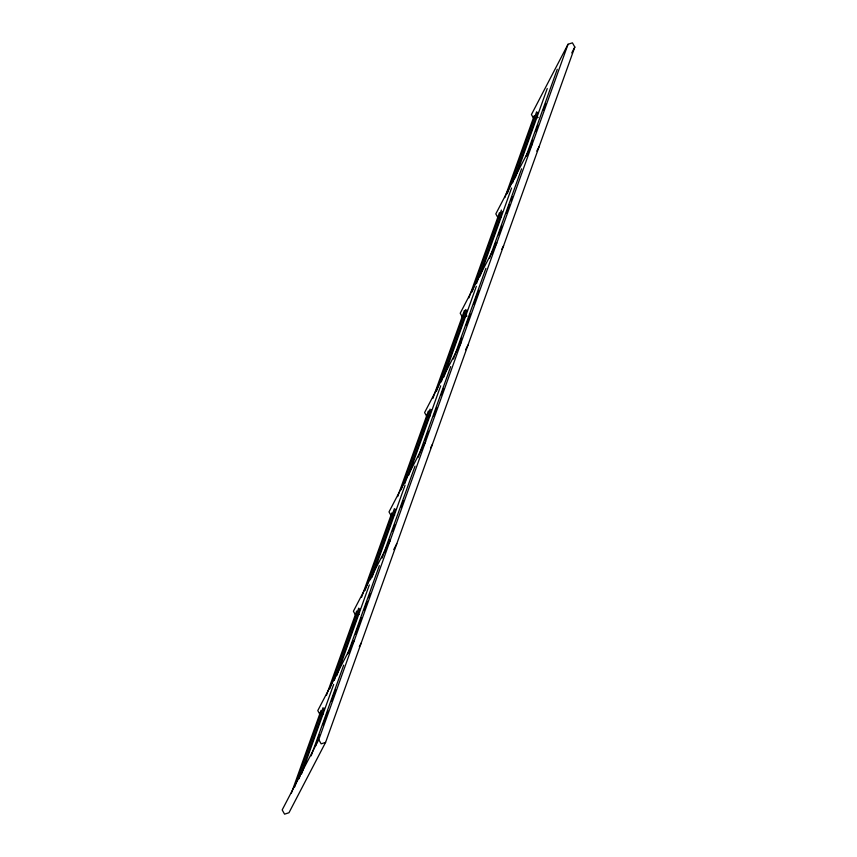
<?xml version="1.0" encoding="UTF-8"?>
<svg xmlns="http://www.w3.org/2000/svg" width="857" height="857" viewBox="0 0 857 857"><rect width="100%" height="100%" fill="white"/><g stroke="black" fill="none" stroke-linecap="round" stroke-linejoin="round"><path stroke-width="1.29" d="M291.262 793.475L321.021 710.453M326.431 695.359L356.641 611.073M361.6 597.233L391.81 512.957M397.669 496.599L428.339 411.06M432.839 398.484L464.408 310.427M468.918 297.85L499.417 212.761M504.837 197.635L534.2 115.716M294.615 787.037L323.057 707.668M329.838 688.771L358.729 608.149M365.05 590.516L394.402 508.63M401.172 489.733L430.075 409.11M436.395 391.478L465.747 309.591M472.068 291.958L501.42 210.072M507.29 193.703L536.632 111.817M352.484 626.681L353.834 622.91M299.018 778.724L324.31 708.182M334.241 680.469L359.972 608.663M370.363 579.696L395.645 509.144M404.675 483.948L431.317 409.625M441.248 381.911L466.99 310.105M476.471 283.656L502.213 211.85M512.593 182.873L537.885 112.331M301.6 773.85L333.662 684.4M336.822 675.584L369.335 584.881M372.045 577.329L405.007 485.362M408.618 475.292L440.68 385.843M443.84 377.026L476.342 286.324M479.963 276.254L511.565 188.069M515.175 177.988L547.237 88.55M311.166 755.863L343.678 665.161M347.738 653.827L379.351 565.641M382.061 558.089L415.024 466.122M418.184 457.306L450.696 366.603M453.396 359.051L485.908 268.348M489.518 258.268L521.581 168.829M526.102 156.231L557.254 69.31M315.387 746.276L319.447 734.931M323.057 724.851L328.027 710.999M331.638 700.919L335.708 689.585M348.799 653.055L352.859 641.711M355.569 634.159L361.44 617.779M364.15 610.216L367.31 601.4M368.671 597.618L370.02 593.847M384.922 552.272L386.271 548.491M388.082 543.456L389.432 539.674M392.602 530.858L394.852 524.559M401.172 506.926L403.433 500.627M425.104 440.155L428.264 431.339M433.685 416.223L436.845 407.407M441.366 394.809L443.615 388.51M457.617 349.452L461.677 338.119M466.197 325.521L470.257 314.187M473.878 304.106L478.838 290.244M491.939 253.715L495.999 242.381M498.71 234.818L501.87 226.002M506.38 213.404L509.54 204.587M510.901 200.806L512.25 197.024M527.151 155.46L529.412 149.161M531.222 144.115L532.572 140.344M535.732 131.517L537.992 125.218M543.413 110.103L545.663 103.804M318.783 739.634L568.03 44.264L572.433 42.85L574.822 47.06L325.574 742.43L288.97 812.736L284.567 814.15L282.178 809.94L318.783 739.634L321.171 743.844L325.574 742.43M568.03 44.264L531.426 114.57L533.215 117.73M571.769 52.92L574.822 47.06M532.422 143.601L495.817 213.907L498.206 218.117M536.771 151.089L539.214 146.397M496.814 242.938L460.209 313.244L462.598 317.454M501.774 249.248L503.605 245.734M461.205 342.275L424.601 412.581L427 416.791M465.565 349.763L467.997 345.071M425.597 441.612L389.003 511.929L391.392 516.139M430.568 447.932L432.399 444.419M389.989 540.949L353.395 611.266L355.784 615.476M393.738 549.616L396.791 543.756M354.391 640.297L317.786 710.603L320.175 714.813M359.351 646.607L361.183 643.093M534.918 118.427L538.217 117.366M499.02 217.86L501.409 217.089M463.701 317.101L467.011 316.051M428.093 416.438L430.3 415.741M392.495 515.785L394.691 515.078M356.887 615.122L359.083 614.415M321.279 714.459L323.475 713.752"/></g></svg>
